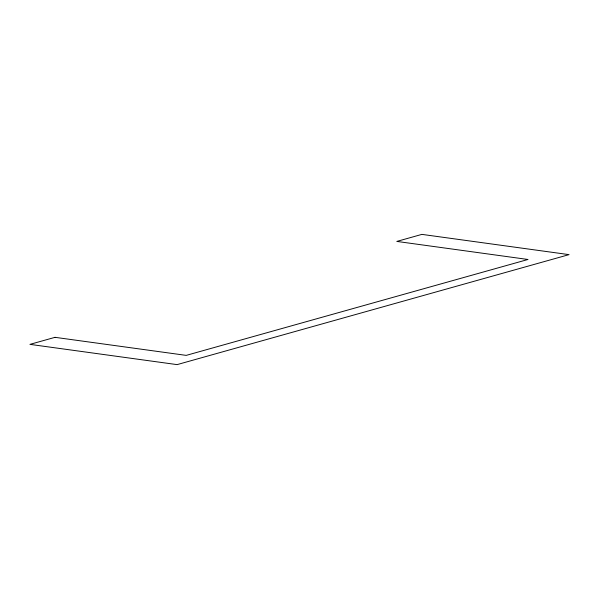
<?xml version="1.0" encoding="UTF-8"?>
<svg xmlns="http://www.w3.org/2000/svg" width="599" height="599" viewBox="0 0 599 599"><rect width="100%" height="100%" fill="white"/><g stroke="black" fill="none" stroke-linecap="round" stroke-linejoin="round"><path stroke-width="0.9" d="M55.033 337.327L29.95 344.365L177.102 364.619L569.05 254.635L421.898 234.381L396.815 241.419L527.989 259.479L186.207 355.379L55.033 337.327"/></g></svg>
